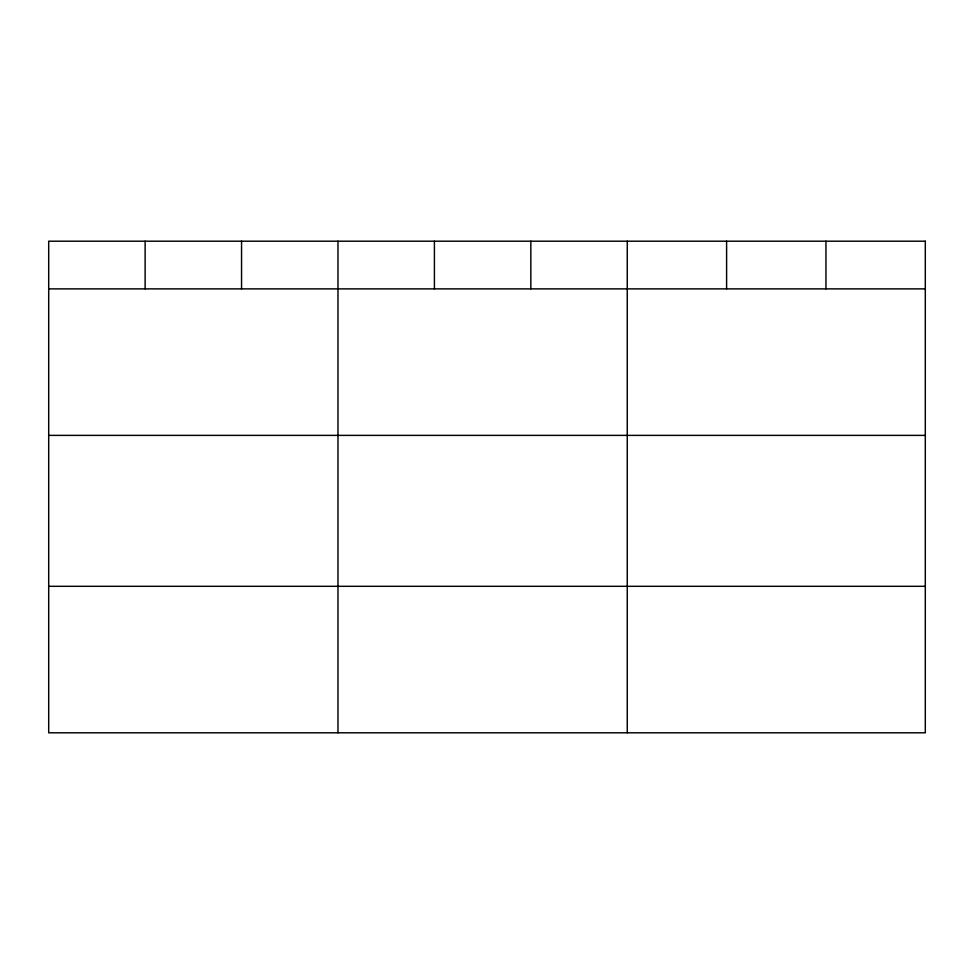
<?xml version="1.0" encoding="UTF-8"?>
<svg xmlns="http://www.w3.org/2000/svg" width="974" height="974" viewBox="0 0 974 974"><rect width="100%" height="100%" fill="white"/><g stroke="black" fill="none" stroke-linecap="round" stroke-linejoin="round"><path stroke-width="1.46" d="M48.7 288.876L925.3 288.876M48.7 435.378L925.3 435.378M48.7 586.311L925.3 586.311M825.952 241.199L825.952 288.876M726.604 241.199L726.604 288.876M627.256 241.199L627.256 732.801M530.83 241.199L530.83 288.876M434.404 241.199L434.404 288.876M337.978 241.199L337.978 732.801M241.552 241.199L241.552 288.876M145.126 241.199L145.126 288.876M925.3 241.199L48.7 241.199L48.7 732.801L925.3 732.801L925.3 241.199"/></g></svg>
